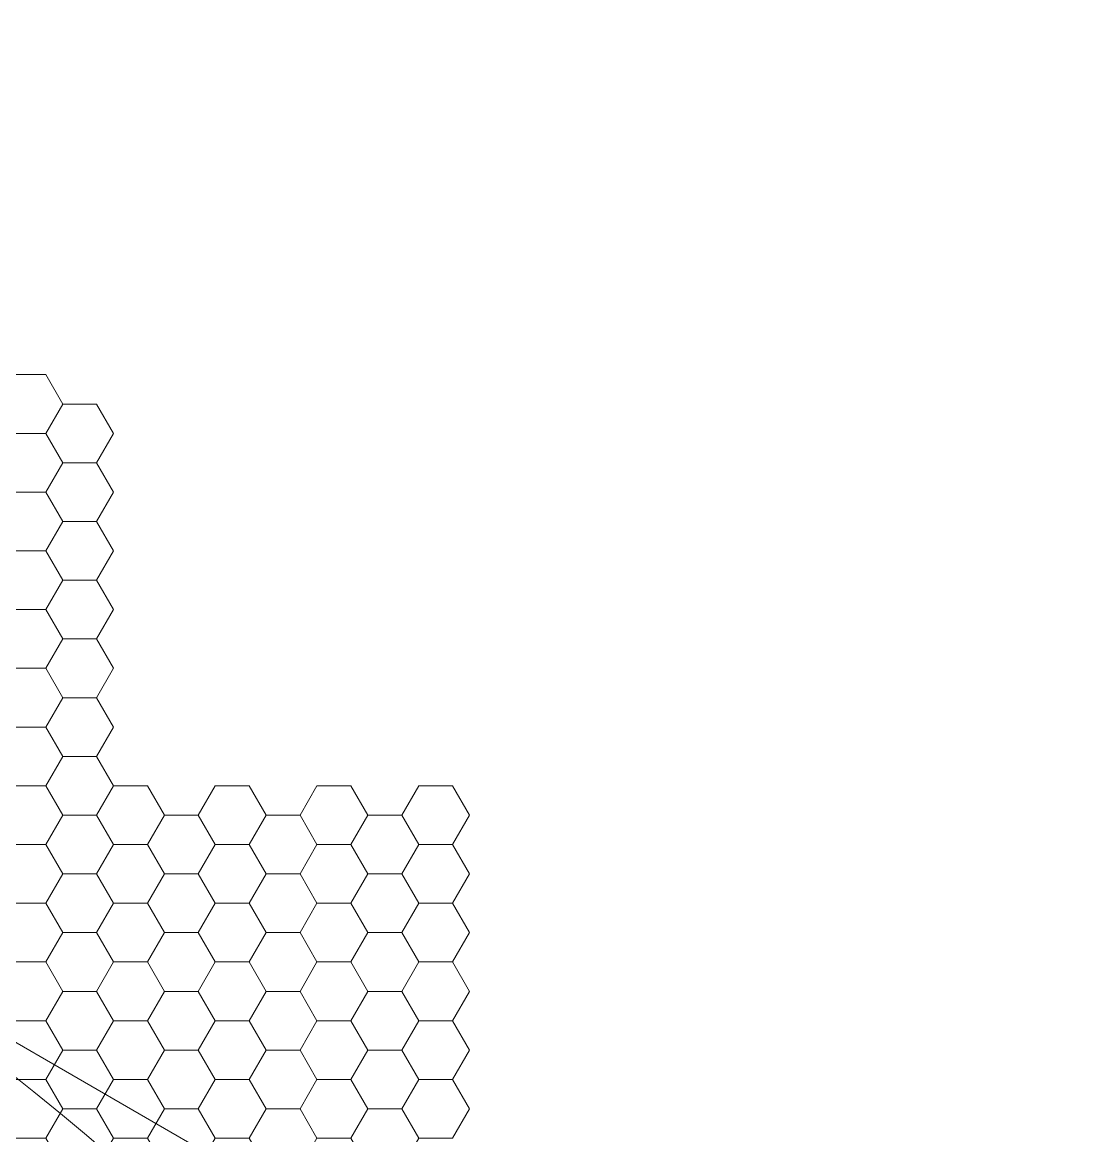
# Model space of a CAD drawing. Header units: inches. Extents: x 59 to 241, y -1 to 185.
# Drawn here: x 202.31 to 234, y 150.76 to 183.6 of the extents above; entities that cross this region are included whole.
import ezdxf

# ---------------------------------------------------------------- set-up
doc = ezdxf.new("R2010")
doc.units = ezdxf.units.IN
doc.header["$MEASUREMENT"] = 0
doc.layers.get('0').update_dxf_attribs({"lineweight": 0})

msp = doc.modelspace()

# ---------------------------------------------------------------- linework, layer by layer
at = {"color": 7, "linetype": 'Continuous', "lineweight": 0}
msp.add_line((234, 135.1), (150, 183.597), dxfattribs=at)
at = {"color": 251, "linetype": 'Continuous', "lineweight": 0, "flags": 128}
for points in [[(203, 173.205), (202, 173.205), (201.5, 172.339), (202, 171.473), (203, 171.473), (203.5, 172.339)], [(204.5, 172.339), (203.5, 172.339), (203, 171.473), (203.5, 170.607), (204.5, 170.607), (205, 171.473)], [(203, 171.473), (202, 171.473), (201.5, 170.607), (202, 169.741), (203, 169.741), (203.5, 170.607)], [(204.5, 170.607), (203.5, 170.607), (203, 169.741), (203.5, 168.875), (204.5, 168.875), (205, 169.741)], [(203, 169.741), (202, 169.741), (201.5, 168.875), (202, 168.009), (203, 168.009), (203.5, 168.875)], [(204.5, 168.875), (203.5, 168.875), (203, 168.009), (203.5, 167.143), (204.5, 167.143), (205, 168.009)], [(203, 168.009), (202, 168.009), (201.5, 167.143), (202, 166.277), (203, 166.277), (203.5, 167.143)], [(204.5, 167.143), (203.5, 167.143), (203, 166.277), (203.5, 165.411), (204.5, 165.411), (205, 166.277)], [(203, 166.277), (202, 166.277), (201.5, 165.411), (202, 164.545), (203, 164.545), (203.5, 165.411)], [(204.5, 165.411), (203.5, 165.411), (203, 164.545), (203.5, 163.679), (204.5, 163.679), (205, 164.545)], [(203, 164.545), (202, 164.545), (201.5, 163.679), (202, 162.813), (203, 162.813), (203.5, 163.679)], [(204.5, 163.679), (203.5, 163.679), (203, 162.813), (203.5, 161.947), (204.5, 161.947), (205, 162.813)], [(203, 162.813), (202, 162.813), (201.5, 161.947), (202, 161.081), (203, 161.081), (203.5, 161.947)], [(204.5, 161.947), (203.5, 161.947), (203, 161.081), (203.5, 160.215), (204.5, 160.215), (205, 161.081)], [(203, 161.081), (202, 161.081), (201.5, 160.215), (202, 159.349), (203, 159.349), (203.5, 160.215)], [(206, 161.081), (205, 161.081), (204.5, 160.215), (205, 159.349), (206, 159.349), (206.5, 160.215)], [(209, 161.081), (208, 161.081), (207.5, 160.215), (208, 159.349), (209, 159.349), (209.5, 160.215)], [(212, 161.081), (211, 161.081), (210.5, 160.215), (211, 159.349), (212, 159.349), (212.5, 160.215)], [(215, 161.081), (214, 161.081), (213.5, 160.215), (214, 159.349), (215, 159.349), (215.5, 160.215)], [(204.5, 160.215), (203.5, 160.215), (203, 159.349), (203.5, 158.483), (204.5, 158.483), (205, 159.349)], [(207.5, 160.215), (206.5, 160.215), (206, 159.349), (206.5, 158.483), (207.5, 158.483), (208, 159.349)], [(210.5, 160.215), (209.5, 160.215), (209, 159.349), (209.5, 158.483), (210.5, 158.483), (211, 159.349)], [(213.5, 160.215), (212.5, 160.215), (212, 159.349), (212.5, 158.483), (213.5, 158.483), (214, 159.349)], [(203, 159.349), (202, 159.349), (201.5, 158.483), (202, 157.617), (203, 157.617), (203.5, 158.483)], [(206, 159.349), (205, 159.349), (204.5, 158.483), (205, 157.617), (206, 157.617), (206.5, 158.483)], [(209, 159.349), (208, 159.349), (207.5, 158.483), (208, 157.617), (209, 157.617), (209.5, 158.483)], [(212, 159.349), (211, 159.349), (210.5, 158.483), (211, 157.617), (212, 157.617), (212.5, 158.483)], [(215, 159.349), (214, 159.349), (213.5, 158.483), (214, 157.617), (215, 157.617), (215.5, 158.483)], [(204.5, 158.483), (203.5, 158.483), (203, 157.617), (203.5, 156.751), (204.5, 156.751), (205, 157.617)], [(207.5, 158.483), (206.5, 158.483), (206, 157.617), (206.5, 156.751), (207.5, 156.751), (208, 157.617)], [(210.5, 158.483), (209.5, 158.483), (209, 157.617), (209.5, 156.751), (210.5, 156.751), (211, 157.617)], [(213.5, 158.483), (212.5, 158.483), (212, 157.617), (212.5, 156.751), (213.5, 156.751), (214, 157.617)], [(203, 157.617), (202, 157.617), (201.5, 156.751), (202, 155.885), (203, 155.885), (203.5, 156.751)], [(206, 157.617), (205, 157.617), (204.5, 156.751), (205, 155.885), (206, 155.885), (206.5, 156.751)], [(209, 157.617), (208, 157.617), (207.5, 156.751), (208, 155.885), (209, 155.885), (209.5, 156.751)], [(212, 157.617), (211, 157.617), (210.5, 156.751), (211, 155.885), (212, 155.885), (212.5, 156.751)], [(215, 157.617), (214, 157.617), (213.5, 156.751), (214, 155.885), (215, 155.885), (215.5, 156.751)], [(204.5, 156.751), (203.5, 156.751), (203, 155.885), (203.5, 155.018), (204.5, 155.018), (205, 155.885)], [(207.5, 156.751), (206.5, 156.751), (206, 155.885), (206.5, 155.018), (207.5, 155.018), (208, 155.885)], [(210.5, 156.751), (209.5, 156.751), (209, 155.885), (209.5, 155.018), (210.5, 155.018), (211, 155.885)], [(213.5, 156.751), (212.5, 156.751), (212, 155.885), (212.5, 155.018), (213.5, 155.018), (214, 155.885)], [(203, 155.885), (202, 155.885), (201.5, 155.018), (202, 154.152), (203, 154.152), (203.5, 155.018)], [(206, 155.885), (205, 155.885), (204.5, 155.018), (205, 154.152), (206, 154.152), (206.5, 155.018)], [(209, 155.885), (208, 155.885), (207.5, 155.018), (208, 154.152), (209, 154.152), (209.5, 155.018)], [(212, 155.885), (211, 155.885), (210.5, 155.018), (211, 154.152), (212, 154.152), (212.5, 155.018)], [(215, 155.885), (214, 155.885), (213.5, 155.018), (214, 154.152), (215, 154.152), (215.5, 155.018)], [(204.5, 155.018), (203.5, 155.018), (203, 154.152), (203.5, 153.286), (204.5, 153.286), (205, 154.152)], [(207.5, 155.018), (206.5, 155.018), (206, 154.152), (206.5, 153.286), (207.5, 153.286), (208, 154.152)], [(210.5, 155.018), (209.5, 155.018), (209, 154.152), (209.5, 153.286), (210.5, 153.286), (211, 154.152)], [(213.5, 155.018), (212.5, 155.018), (212, 154.152), (212.5, 153.286), (213.5, 153.286), (214, 154.152)], [(203, 154.152), (202, 154.152), (201.5, 153.286), (202, 152.42), (203, 152.42), (203.5, 153.286)], [(206, 154.152), (205, 154.152), (204.5, 153.286), (205, 152.42), (206, 152.42), (206.5, 153.286)], [(209, 154.152), (208, 154.152), (207.5, 153.286), (208, 152.42), (209, 152.42), (209.5, 153.286)], [(212, 154.152), (211, 154.152), (210.5, 153.286), (211, 152.42), (212, 152.42), (212.5, 153.286)], [(215, 154.152), (214, 154.152), (213.5, 153.286), (214, 152.42), (215, 152.42), (215.5, 153.286)], [(204.5, 153.286), (203.5, 153.286), (203, 152.42), (203.5, 151.554), (204.5, 151.554), (205, 152.42)], [(207.5, 153.286), (206.5, 153.286), (206, 152.42), (206.5, 151.554), (207.5, 151.554), (208, 152.42)], [(210.5, 153.286), (209.5, 153.286), (209, 152.42), (209.5, 151.554), (210.5, 151.554), (211, 152.42)], [(213.5, 153.286), (212.5, 153.286), (212, 152.42), (212.5, 151.554), (213.5, 151.554), (214, 152.42)], [(203, 152.42), (202, 152.42), (201.5, 151.554), (202, 150.688), (203, 150.688), (203.5, 151.554)], [(206, 152.42), (205, 152.42), (204.5, 151.554), (205, 150.688), (206, 150.688), (206.5, 151.554)], [(209, 152.42), (208, 152.42), (207.5, 151.554), (208, 150.688), (209, 150.688), (209.5, 151.554)], [(212, 152.42), (211, 152.42), (210.5, 151.554), (211, 150.688), (212, 150.688), (212.5, 151.554)], [(215, 152.42), (214, 152.42), (213.5, 151.554), (214, 150.688), (215, 150.688), (215.5, 151.554)], [(204.5, 151.554), (203.5, 151.554), (203, 150.688), (203.5, 149.822), (204.5, 149.822), (205, 150.688)], [(207.5, 151.554), (206.5, 151.554), (206, 150.688), (206.5, 149.822), (207.5, 149.822), (208, 150.688)], [(210.5, 151.554), (209.5, 151.554), (209, 150.688), (209.5, 149.822), (210.5, 149.822), (211, 150.688)], [(213.5, 151.554), (212.5, 151.554), (212, 150.688), (212.5, 149.822), (213.5, 149.822), (214, 150.688)]]:
    msp.add_lwpolyline(points, close=True, dxfattribs=at)
at = {"color": 7, "linetype": 'Continuous', "lineweight": 0}
msp.add_circle((150, 86.602), 84, dxfattribs=at)

doc.saveas('drawing.dxf')
